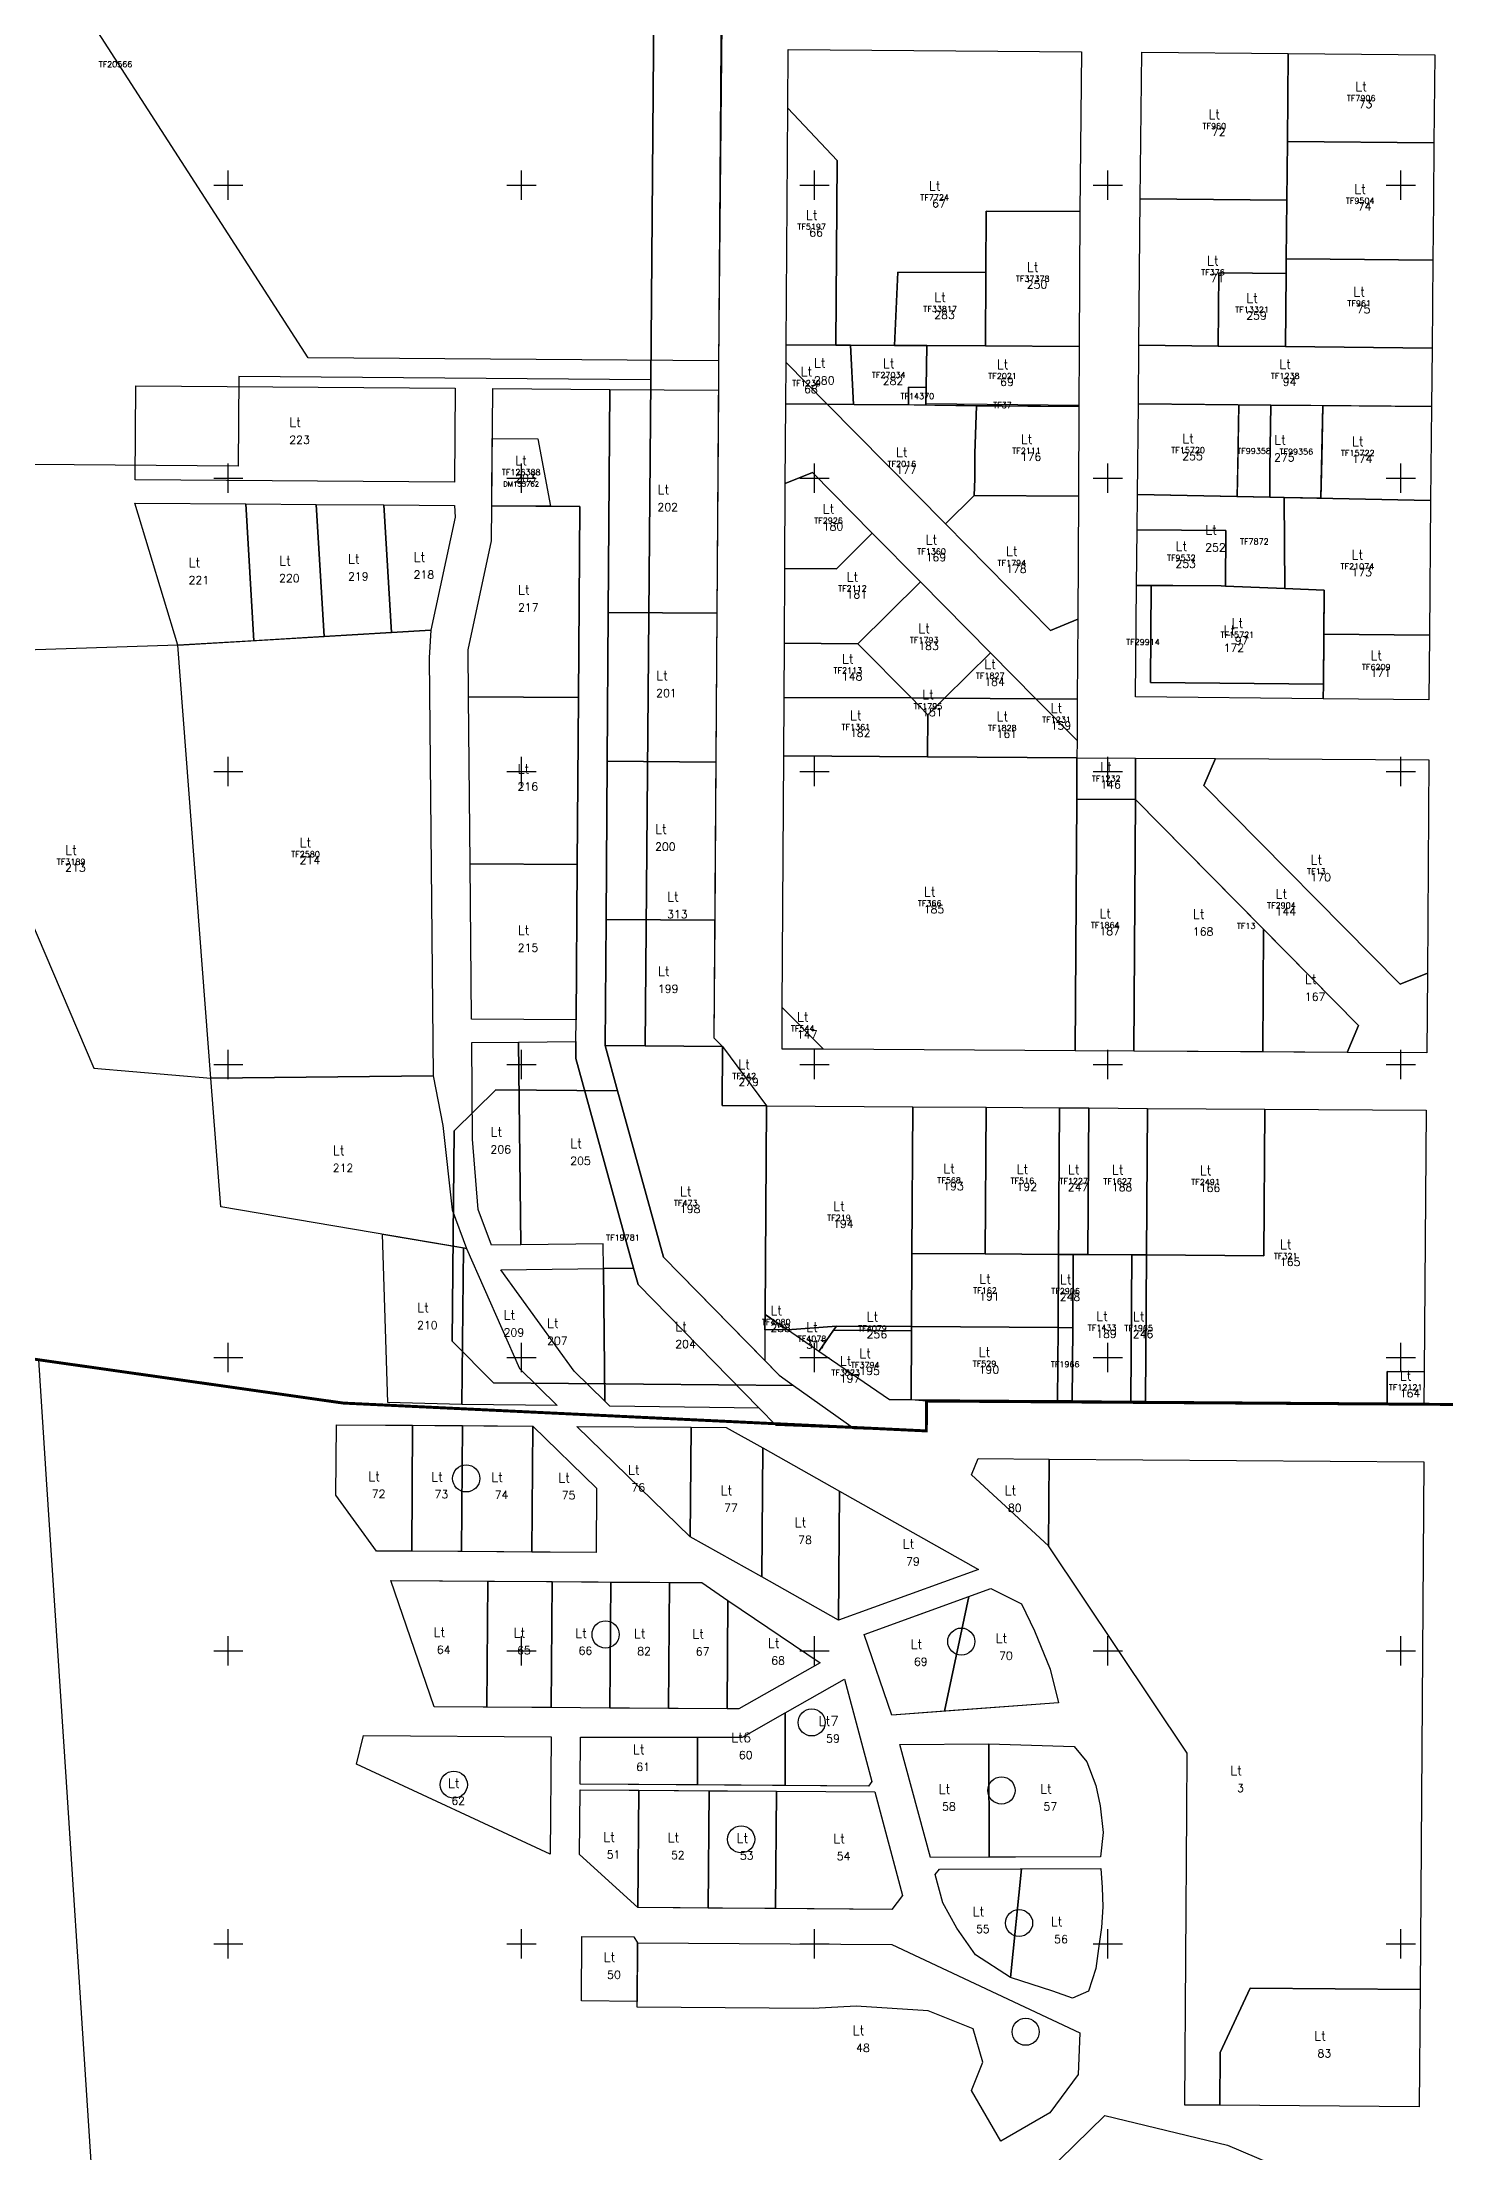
# Model space of a CAD drawing. Extents: x 385562 to 387872, y 587050 to 590157.
# Drawn here: x 386137 to 386615, y 587829 to 588549 of the extents above; entities that cross this region are included whole.
import ezdxf
from ezdxf.enums import TextEntityAlignment as Align

# ---------------------------------------------------------------- set-up
doc = ezdxf.new("R2010")
doc.units = 0
doc.header["$MEASUREMENT"] = 0
for name, color, linetype in [('croisillon', 7, 'CONTINUOUS'), ('IL', 70, 'CONTINUOUS'), ('ILOT', 70, 'CONTINUOUS'), ('L', 10, 'CONTINUOUS'), ('LOT', 10, 'CONTINUOUS'), ('LS', 7, 'CONTINUOUS'), ('PARCELLE', 160, 'CONTINUOUS'), ('TF', 160, 'CONTINUOUS'), ('tfdm', 7, 'CONTINUOUS'), ('TFNO', 160, 'CONTINUOUS')]:
    doc.layers.add(name, color=color, linetype=linetype)
doc.styles.add('ROMANC', font='romanc.shx', dxfattribs={"height": 10})

msp = doc.modelspace()

# ---------------------------------------------------------------- linework, layer by layer
at = {"layer": 'croisillon'}
for p, q in [((386200, 588495), (386200, 588505)), ((386300, 588495), (386300, 588505)), ((386400, 588495), (386400, 588505)), ((386500, 588495), (386500, 588505)), ((386600, 588495), (386600, 588505)), ((386195, 588500), (386205, 588500)), ((386295, 588500), (386305, 588500)), ((386395, 588500), (386405, 588500)), ((386495, 588500), (386505, 588500)), ((386595, 588500), (386605, 588500)), ((386200, 588395), (386200, 588405)), ((386300, 588395), (386300, 588405)), ((386400, 588395), (386400, 588405)), ((386500, 588395), (386500, 588405)), ((386600, 588395), (386600, 588405)), ((386195, 588400), (386205, 588400)), ((386295, 588400), (386305, 588400)), ((386395, 588400), (386405, 588400)), ((386495, 588400), (386505, 588400)), ((386595, 588400), (386605, 588400)), ((386200, 588295), (386200, 588305)), ((386300, 588295), (386300, 588305)), ((386400, 588295), (386400, 588305)), ((386500, 588295), (386500, 588305)), ((386600, 588295), (386600, 588305)), ((386195, 588300), (386205, 588300)), ((386295, 588300), (386305, 588300)), ((386395, 588300), (386405, 588300)), ((386495, 588300), (386505, 588300)), ((386595, 588300), (386605, 588300)), ((386200, 588195), (386200, 588205)), ((386300, 588195), (386300, 588205)), ((386400, 588195), (386400, 588205)), ((386500, 588195), (386500, 588205)), ((386600, 588195), (386600, 588205)), ((386195, 588200), (386205, 588200)), ((386295, 588200), (386305, 588200)), ((386395, 588200), (386405, 588200)), ((386495, 588200), (386505, 588200)), ((386595, 588200), (386605, 588200)), ((386200, 588095), (386200, 588105)), ((386300, 588095), (386300, 588105)), ((386400, 588095), (386400, 588105)), ((386500, 588095), (386500, 588105)), ((386600, 588095), (386600, 588105)), ((386195, 588100), (386205, 588100)), ((386295, 588100), (386305, 588100)), ((386395, 588100), (386405, 588100)), ((386495, 588100), (386505, 588100)), ((386595, 588100), (386605, 588100)), ((386195, 588000), (386205, 588000)), ((386200, 587995), (386200, 588005)), ((386295, 588000), (386305, 588000)), ((386300, 587995), (386300, 588005)), ((386395, 588000), (386405, 588000)), ((386400, 587995), (386400, 588005)), ((386495, 588000), (386505, 588000)), ((386500, 587995), (386500, 588005)), ((386595, 588000), (386605, 588000)), ((386600, 587995), (386600, 588005)), ((386195, 587900), (386205, 587900)), ((386200, 587895), (386200, 587905)), ((386295, 587900), (386305, 587900)), ((386300, 587895), (386300, 587905)), ((386395, 587900), (386405, 587900)), ((386400, 587895), (386400, 587905)), ((386495, 587900), (386505, 587900)), ((386500, 587895), (386500, 587905)), ((386595, 587900), (386605, 587900)), ((386600, 587895), (386600, 587905))]:
    msp.add_line(p, q, dxfattribs=at)
at = {"layer": 'IL'}
msp.add_lwpolyline([(386084.43, 589027.92), (386299.06, 589026.78), (386325.35, 589026.63), (386348.95, 589026.51), (386344.2, 588446.94), (386342.23, 588206.36), (386328.55, 588206.46), (386332.8, 588191.02), (386291.24, 588191.36), (386276.99, 588177.34), (386276.4, 588105.62), (386290.43, 588091.36), (386392.79, 588090.53), (386413.45, 588075.87), (386239.2, 588084.5), (386135.22, 588099.28)], dxfattribs=at)
for points in [[(386236.843, 588077.107), (386303.842, 588076.642), (386325.616, 588055.491), (386325.463, 588033.491), (386262.544, 588033.928), (386250.545, 588034.011), (386236.677, 588053.108)], [(386255.475, 588023.977), (386361.473, 588023.241), (386370.431, 588017.179), (386401.902, 587995.882), (386374.174, 587980.152), (386370.174, 587980.18), (386270.176, 587980.874)], [(386460.112, 588021.205), (386470.589, 588016.039), (386474.963, 588006.805), (386480.309, 587993.683), (386483.205, 587982.185), (386426.326, 587978.052), (386416.85, 588005.572)], [(386410.183, 587990.277), (386419.563, 587955.428), (386418.341, 587953.845), (386319.995, 587954.527), (386320.106, 587970.527), (386375.392, 587970.54), (386389.987, 587978.82)], [(386246.108, 587971.04), (386310.106, 587970.596), (386309.829, 587930.597), (386243.706, 587961.333)], [(386459.405, 587968.197), (386488.545, 587967.351), (386492.856, 587962.163), (386495.875, 587954.011), (386497.385, 587947.067), (386498.41, 587937.987), (386497.574, 587929.728), (386439.574, 587929.474), (386429.05, 587968.064)], [(386319.981, 587952.527), (386420.532, 587951.83), (386430.031, 587916.538), (386426.365, 587911.789), (386339.703, 587912.39), (386319.828, 587930.528)], [(386497.591, 587925.728), (386498.039, 587919.288), (386498.302, 587912.647), (386497.819, 587905.646), (386496.854, 587898.404), (386495.888, 587891.644), (386493.474, 587883.919), (386487.921, 587881.505), (386481.211, 587883.833), (386466.794, 587888.54), (386454.828, 587896.31), (386448.546, 587905.381), (386443.77, 587913.962), (386441.171, 587923.618), (386442.592, 587925.487)], [(386339.62, 587900.39), (386426.282, 587899.789), (386490.519, 587869.619), (386489.924, 587855.497), (386480.262, 587842.322), (386463.573, 587832.66), (386453.553, 587849.969), (386457.349, 587859.647), (386454.092, 587871.046), (386438.747, 587877.169), (386414.138, 587878.774), (386399.466, 587877.975), (386339.467, 587878.391)]]:
    msp.add_lwpolyline(points, close=True, dxfattribs=at)
at = {"layer": 'ILOT'}
for centre in [(386281.1465, 588058.799), (386328.6885, 588005.5645), (386450.0275, 588003.1285), (386399, 587975.561), (386276.906, 587954.3185), (386463.73, 587952.3355), (386374.9295, 587935.658), (386469.7365, 587907.1165), (386472, 587870.025)]:
    msp.add_circle(centre, 4.63, dxfattribs=at)
at = {"layer": 'L'}
for points in [[(386371.904, 588913.391), (386367.241, 588440.071), (386227.244, 588441.048), (386145.419, 588568.093), (386147.214, 588907.089), (386225.213, 588906.676), (386294.524, 588965.31), (386300.505, 588977.282), (386301.995, 588983.763), (386302.06, 589026.763), (386325.35, 589026.63), (386325.084, 588975.631), (386324.76, 588913.632)], [(386491.01, 588545.522), (386490.501, 588490.994), (386458.502, 588491.166), (386458.388, 588470.167), (386428.389, 588470.329), (386427.254, 588445.334), (386412.254, 588445.415), (386407.254, 588445.442), (386407.71, 588508.441), (386390.872, 588526.223), (386391.012, 588546.222)], [(386511.568, 588545.373), (386561.566, 588544.902), (386561.283, 588514.903), (386561.095, 588494.904), (386511.098, 588495.375)], [(386561.566, 588544.902), (386611.563, 588544.431), (386611.281, 588514.432), (386561.283, 588514.903)], [(386390.872, 588526.223), (386407.71, 588508.441), (386407.254, 588445.442), (386390.288, 588445.534)], [(386561.283, 588514.903), (386611.281, 588514.432), (386611.093, 588494.433), (386610.904, 588474.433), (386575.906, 588474.763), (386560.907, 588474.904), (386561.095, 588494.904)], [(386490.501, 588490.994), (386490.253, 588444.994), (386458.253, 588445.167), (386458.388, 588470.167), (386458.502, 588491.166)], [(386511.098, 588495.375), (386561.095, 588494.904), (386560.907, 588474.904), (386560.86, 588469.904), (386537.861, 588470.121), (386537.625, 588445.121), (386510.627, 588445.378)], [(386560.907, 588474.904), (386575.906, 588474.763), (386610.904, 588474.433), (386610.622, 588444.434), (386560.624, 588444.905), (386560.86, 588469.904)], [(386428.389, 588470.329), (386458.388, 588470.167), (386458.253, 588445.167), (386438.254, 588445.275), (386427.254, 588445.334)], [(386537.861, 588470.121), (386560.86, 588469.904), (386560.624, 588444.905), (386537.625, 588445.121)], [(386390.244, 588439.534), (386404.302, 588425.288), (386390.142, 588425.413)], [(386390.288, 588445.534), (386407.254, 588445.442), (386412.254, 588445.415), (386413.302, 588425.209), (386404.302, 588425.288), (386390.244, 588439.534)], [(386438.254, 588445.275), (386438.07, 588430.973), (386432.05, 588431.03), (386431.993, 588425.031), (386413.302, 588425.209), (386412.254, 588445.415), (386427.254, 588445.334)], [(386490.253, 588444.994), (386490.142, 588424.456), (386455.2, 588424.752), (386437.992, 588424.973), (386438.07, 588430.973), (386438.254, 588445.275), (386458.253, 588445.167)], [(386510.627, 588445.378), (386537.625, 588445.121), (386560.624, 588444.905), (386610.622, 588444.434), (386610.434, 588424.435), (386555.616, 588424.952), (386510.439, 588425.379)], [(386277.402, 588430.711), (386277.17, 588398.712), (386168.203, 588399.503), (386168.435, 588431.502)], [(386330.173, 588430.329), (386329.621, 588354.238), (386329.253, 588303.457), (386328.862, 588249.459), (386328.55, 588206.46), (386332.8, 588191.02), (386348.42, 588134.32), (386382.975, 588099.021), (386387.87, 588094.02), (386392.79, 588090.53), (386413.45, 588075.87), (386386.9, 588076.807), (386381.034, 588082.799), (386339.762, 588124.961), (386338.239, 588130.491), (386318.518, 588202.089), (386318.56, 588207.896), (386318.613, 588215.222), (386318.997, 588268.214), (386319.411, 588325.204), (386319.883, 588390.402), (386289.884, 588390.62), (386290.174, 588430.619)], [(386367.171, 588430.071), (386366.64, 588353.97), (386329.621, 588354.238), (386330.173, 588430.329)], [(386390.142, 588425.413), (386404.302, 588425.288), (386444.596, 588384.454), (386480.484, 588348.114), (386489.748, 588351.883), (386489.6, 588324.665), (386475.452, 588324.753), (386459.983, 588340.418), (386436.078, 588364.631), (386419.678, 588381.247), (386399.23, 588401.967), (386389.996, 588398.212)], [(386404.302, 588425.288), (386413.482, 588425.207), (386433.982, 588425.025), (386455.2, 588424.752), (386454.668, 588408.399), (386454.634, 588399.839), (386454.481, 588394.09), (386444.596, 588384.454)], [(386455.2, 588424.752), (386490.142, 588424.456), (386489.977, 588393.896), (386454.481, 588394.09), (386454.634, 588399.839), (386454.668, 588408.399)], [(386510.439, 588425.379), (386544.668, 588425.055), (386544.171, 588393.77), (386510.148, 588394.458)], [(386544.668, 588425.055), (386555.616, 588424.952), (386573.334, 588424.785), (386572.969, 588406.716), (386572.696, 588393.193), (386560.143, 588393.447), (386555.318, 588393.545), (386544.171, 588393.77), (386544.37, 588403.603)], [(386573.334, 588424.785), (386610.434, 588424.435), (386610.133, 588392.437), (386560.143, 588393.447), (386572.696, 588393.193)], [(386290.051, 588413.619), (386305.55, 588413.507), (386309.883, 588390.475), (386289.884, 588390.62)], [(386389.996, 588398.212), (386399.23, 588401.967), (386419.678, 588381.247), (386407.421, 588369.136), (386389.842, 588369.238)], [(386168.145, 588391.503), (386205.956, 588391.229), (386208.732, 588344.57), (386182.778, 588343.026)], [(386205.956, 588391.229), (386230.009, 588391.054), (386232.69, 588345.995), (386208.732, 588344.57)], [(386253.06, 588390.887), (386255.649, 588347.361), (386232.69, 588345.995), (386230.009, 588391.054)], [(386277.113, 588390.712), (386277.35, 588386.719), (386269.028, 588348.157), (386255.649, 588347.361), (386253.06, 588390.887)], [(386319.883, 588390.402), (386319.411, 588325.204), (386281.931, 588325.476), (386281.781, 588341.475), (386289.797, 588378.62), (386289.884, 588390.62)], [(386444.596, 588384.454), (386454.481, 588394.09), (386489.977, 588393.896), (386489.748, 588351.883), (386480.484, 588348.114)], [(386510.148, 588394.458), (386555.318, 588393.545), (386560.143, 588393.447), (386560.445, 588362.34), (386540.154, 588363.189), (386540.332, 588382.177), (386510.034, 588382.46)], [(386610.133, 588392.437), (386609.7, 588346.439), (386573.698, 588346.779), (386573.84, 588361.78), (386560.445, 588362.34), (386560.143, 588393.447)], [(386389.842, 588369.238), (386407.421, 588369.136), (386419.678, 588381.247), (386436.078, 588364.631), (386414.776, 588343.554), (386389.704, 588343.751)], [(386510.034, 588382.46), (386540.332, 588382.177), (386540.154, 588363.189), (386538.645, 588363.252), (386522.157, 588363.371), (386514.855, 588363.423), (386509.855, 588363.459)], [(386414.776, 588343.554), (386436.078, 588364.631), (386459.983, 588340.418), (386444.326, 588324.946), (386433.019, 588325.088)], [(386509.855, 588363.459), (386514.855, 588363.423), (386514.543, 588330.337), (386573.537, 588329.78), (386573.49, 588324.78), (386509.496, 588325.384)], [(386514.855, 588363.423), (386522.157, 588363.371), (386538.645, 588363.252), (386540.154, 588363.189), (386560.445, 588362.34), (386573.84, 588361.78), (386573.537, 588329.78), (386514.543, 588330.337)], [(386366.64, 588353.97), (386366.286, 588303.199), (386329.253, 588303.457), (386329.621, 588354.238)], [(386269.028, 588348.157), (386268.544, 588338.69), (386269.875, 588196.168), (386194.041, 588195.305), (386182.778, 588343.026)], [(386573.698, 588346.779), (386609.7, 588346.439), (386609.493, 588324.44), (386573.49, 588324.78), (386573.537, 588329.78)], [(386182.778, 588343.026), (386130.843, 588341.406), (386098.648, 588328.733), (386154.085, 588198.751), (386194.041, 588195.305)], [(386389.704, 588343.751), (386414.776, 588343.554), (386433.019, 588325.088), (386389.602, 588325.258)], [(386444.326, 588324.946), (386459.983, 588340.418), (386475.452, 588324.753)], [(386319.411, 588325.204), (386318.997, 588268.214), (386282.463, 588268.478), (386281.931, 588325.476)], [(386389.602, 588325.258), (386433.019, 588325.088), (386438.64, 588319.316), (386438.541, 588304.969), (386389.492, 588305.264)], [(386433.019, 588325.088), (386444.326, 588324.946), (386438.64, 588319.316)], [(386444.326, 588324.946), (386475.452, 588324.753), (386489.522, 588310.523), (386489.49, 588304.662), (386438.541, 588304.969), (386438.64, 588319.316)], [(386475.452, 588324.753), (386489.6, 588324.665), (386489.522, 588310.523)], [(386366.286, 588303.199), (386365.909, 588249.201), (386328.862, 588249.459), (386329.253, 588303.457)], [(386389.492, 588305.264), (386438.541, 588304.969), (386489.49, 588304.662), (386489.405, 588290.523), (386488.889, 588204.666), (386403.031, 588205.181), (386388.976, 588219.406)], [(386489.49, 588304.662), (386509.49, 588304.542), (386509.405, 588290.405), (386489.405, 588290.523)], [(386509.49, 588304.542), (386536.699, 588304.378), (386532.817, 588295.162), (386599.784, 588227.385), (386609.045, 588231.156), (386608.882, 588203.947), (386581.674, 588204.111), (386585.555, 588213.326), (386509.405, 588290.405)], [(386536.699, 588304.378), (386609.485, 588303.942), (386609.045, 588231.156), (386599.784, 588227.385), (386532.817, 588295.162)], [(386489.405, 588290.523), (386509.405, 588290.405), (386508.889, 588204.546), (386488.889, 588204.666)], [(386509.405, 588290.405), (386553.14, 588246.136), (386552.888, 588204.283), (386508.889, 588204.546)], [(386318.997, 588268.214), (386318.613, 588215.222), (386282.959, 588215.481), (386282.463, 588268.478)], [(386365.909, 588249.201), (386365.63, 588209.14), (386368.55, 588206.17), (386328.55, 588206.46), (386328.862, 588249.459)], [(386553.14, 588246.136), (386585.555, 588213.326), (386581.674, 588204.111), (386552.888, 588204.283)], [(386388.976, 588219.406), (386403.031, 588205.181), (386388.891, 588205.266)], [(386299.032, 588207.668), (386299.827, 588138.505), (386289.828, 588138.388), (386285.261, 588150.559), (386283.342, 588174.483), (386283.034, 588207.481)], [(386318.56, 588207.896), (386318.518, 588202.089), (386338.239, 588130.491), (386327.924, 588130.37), (386327.826, 588138.832), (386299.827, 588138.505), (386299.032, 588207.668)], [(386383.549, 588185.91), (386383.079, 588114.764), (386383.044, 588109.514), (386382.975, 588099.021), (386348.42, 588134.32), (386332.8, 588191.02), (386328.55, 588206.46), (386342.23, 588206.36), (386368.55, 588206.17), (386368.415, 588186.011)], [(386368.55, 588206.17), (386383.549, 588185.91), (386368.415, 588186.011)], [(386269.875, 588196.168), (386273.191, 588179.207), (386276.308, 588150.375), (386281.227, 588137.268), (386197.386, 588151.432), (386194.041, 588195.305)], [(386383.549, 588185.91), (386433.548, 588185.576), (386433.214, 588135.577), (386433.047, 588110.578), (386407.408, 588110.748), (386390.803, 588109.461), (386383.079, 588114.764)], [(386433.548, 588185.576), (386458.547, 588185.409), (386458.214, 588135.41), (386433.214, 588135.577)], [(386458.547, 588185.409), (386483.547, 588185.242), (386483.213, 588135.243), (386458.214, 588135.41)], [(386483.547, 588185.242), (386493.547, 588185.175), (386493.213, 588135.177), (386488.213, 588135.21), (386483.213, 588135.243)], [(386493.547, 588185.175), (386513.546, 588185.042), (386513.213, 588135.044), (386513.213, 588135.044), (386508.213, 588135.077), (386493.213, 588135.177)], [(386553.545, 588184.777), (386608.564, 588184.401), (386607.94, 588095.21), (386595.34, 588095.3), (386595.27, 588084.5), (386512.879, 588085.045), (386513.213, 588135.044), (386513.213, 588135.044), (386553.212, 588134.779)], [(386513.546, 588185.042), (386553.545, 588184.777), (386553.212, 588134.779), (386513.213, 588135.044)], [(386252.604, 588142.103), (386280.213, 588137.439), (386279.664, 588084.048), (386254.461, 588084.735)], [(386281.227, 588137.268), (386299.288, 588096.267), (386312.146, 588083.714), (386279.664, 588084.048), (386280.213, 588137.439)], [(386327.924, 588130.37), (386328.453, 588085.134), (386317.98, 588095.359), (386292.99, 588129.962)], [(386338.239, 588130.491), (386339.762, 588124.961), (386381.034, 588082.799), (386330.144, 588083.483), (386328.453, 588085.134), (386327.924, 588130.37)], [(386433.214, 588135.577), (386458.214, 588135.41), (386483.213, 588135.243), (386483.046, 588110.244), (386433.047, 588110.578)], [(386483.213, 588135.243), (386488.213, 588135.21), (386488.046, 588110.211), (386483.046, 588110.244)], [(386488.213, 588135.21), (386493.213, 588135.177), (386508.213, 588135.077), (386507.879, 588085.078), (386487.879, 588085.212), (386488.046, 588110.211)], [(386508.213, 588135.077), (386513.213, 588135.044), (386512.879, 588085.045), (386507.879, 588085.078)], [(386383.079, 588114.764), (386383.044, 588109.514), (386382.975, 588099.021), (386387.87, 588094.02), (386392.79, 588090.53), (386413.45, 588075.87), (386432.811, 588075.187), (386438.1, 588075), (386438.2, 588085.2), (386432.88, 588085.579), (386425.51, 588085.629), (386401.487, 588102.125), (386390.803, 588109.461)], [(386383.079, 588114.764), (386390.803, 588109.461), (386383.044, 588109.514)], [(386390.803, 588109.461), (386407.408, 588110.748), (386406.451, 588109.355), (386401.487, 588102.125)], [(386406.451, 588109.355), (386433.038, 588109.178), (386432.88, 588085.579), (386425.51, 588085.629), (386401.487, 588102.125)], [(386406.451, 588109.355), (386407.408, 588110.748), (386433.047, 588110.578), (386433.038, 588109.178)], [(386433.047, 588110.578), (386483.046, 588110.244), (386482.879, 588085.245), (386432.88, 588085.579), (386433.038, 588109.178)], [(386595.34, 588095.3), (386607.94, 588095.21), (386607.87, 588084.41), (386595.27, 588084.5)], [(386236.843, 588077.107), (386262.843, 588076.927), (386262.544, 588033.928), (386250.545, 588034.011), (386236.677, 588053.108)], [(386262.843, 588076.927), (386279.842, 588076.809), (386279.544, 588033.81), (386262.544, 588033.928)], [(386279.842, 588076.809), (386303.842, 588076.642), (386303.543, 588033.643), (386279.544, 588033.81)], [(386303.842, 588076.642), (386325.616, 588055.491), (386325.463, 588033.491), (386303.543, 588033.643)], [(386318.841, 588076.538), (386357.84, 588076.268), (386357.581, 588038.906)], [(386357.84, 588076.268), (386369.84, 588076.185), (386382.291, 588069.182), (386381.986, 588025.18), (386357.581, 588038.906)], [(386382.291, 588069.182), (386408.44, 588054.476), (386408.134, 588010.474), (386381.986, 588025.18)], [(386455.767, 588065.59), (386480.003, 588065.414), (386479.78, 588035.83), (386453.563, 588060.011)], [(386480.003, 588065.414), (386607.789, 588064.457), (386606.528, 587884.459), (386548.529, 587884.865), (386538.376, 587862.936), (386538.25, 587844.936), (386526.25, 587845.02), (386526.95, 587945.02), (386527.09, 587965.02), (386479.78, 588035.83)], [(386408.44, 588054.476), (386455.953, 588027.754), (386408.134, 588010.474)], [(386255.475, 588023.977), (386288.474, 588023.748), (386288.176, 587980.749), (386270.176, 587980.874)], [(386288.474, 588023.748), (386310.474, 588023.595), (386310.175, 587980.596), (386288.176, 587980.749)], [(386310.474, 588023.595), (386330.473, 588023.456), (386330.175, 587980.457), (386310.175, 587980.596)], [(386330.473, 588023.456), (386350.473, 588023.318), (386350.175, 587980.319), (386330.175, 587980.457)], [(386350.473, 588023.318), (386361.473, 588023.241), (386370.431, 588017.179), (386370.174, 587980.18), (386350.175, 587980.319)], [(386452.588, 588018.486), (386460.112, 588021.205), (386470.589, 588016.039), (386474.963, 588006.805), (386480.309, 587993.683), (386483.205, 587982.185), (386444.279, 587979.356)], [(386370.431, 588017.179), (386401.902, 587995.882), (386374.174, 587980.152), (386370.174, 587980.18)], [(386416.85, 588005.572), (386452.588, 588018.486), (386444.279, 587979.356), (386426.326, 587978.052)], [(386410.183, 587990.277), (386419.563, 587955.428), (386418.341, 587953.845), (386389.993, 587954.042), (386389.987, 587978.82)], [(386389.987, 587978.82), (386389.993, 587954.042), (386359.994, 587954.25), (386359.99, 587970.537), (386375.392, 587970.54)], [(386310.106, 587970.596), (386309.829, 587930.597), (386243.706, 587961.333), (386246.108, 587971.04)], [(386359.99, 587970.537), (386359.994, 587954.25), (386319.995, 587954.527), (386320.106, 587970.527)], [(386459.405, 587968.197), (386459.574, 587929.561), (386439.574, 587929.474), (386429.05, 587968.064)], [(386459.405, 587968.197), (386488.545, 587967.351), (386492.856, 587962.163), (386495.875, 587954.011), (386497.385, 587947.067), (386498.41, 587937.987), (386497.574, 587929.728), (386459.574, 587929.561)], [(386319.981, 587952.527), (386339.981, 587952.389), (386339.703, 587912.39), (386319.828, 587930.528)], [(386339.981, 587952.389), (386363.98, 587952.222), (386363.702, 587912.223), (386339.703, 587912.39)], [(386363.98, 587952.222), (386386.979, 587952.063), (386386.702, 587912.064), (386363.702, 587912.223)], [(386386.979, 587952.063), (386420.532, 587951.83), (386430.031, 587916.538), (386426.365, 587911.789), (386386.702, 587912.064)], [(386442.592, 587925.487), (386470.591, 587925.61), (386466.794, 587888.54), (386454.828, 587896.31), (386448.546, 587905.381), (386443.77, 587913.962), (386441.171, 587923.618)], [(386470.591, 587925.61), (386497.591, 587925.728), (386498.039, 587919.288), (386498.302, 587912.647), (386497.819, 587905.646), (386496.854, 587898.404), (386495.888, 587891.644), (386493.474, 587883.919), (386487.921, 587881.505), (386481.211, 587883.833), (386466.794, 587888.54)], [(386338.301, 587902.399), (386339.62, 587900.39), (386339.481, 587880.39), (386320.481, 587880.523), (386320.634, 587902.522)], [(386339.62, 587900.39), (386426.282, 587899.789), (386490.519, 587869.619), (386489.924, 587855.497), (386480.262, 587842.322), (386463.573, 587832.66), (386453.553, 587849.969), (386457.349, 587859.647), (386454.092, 587871.046), (386438.747, 587877.169), (386414.138, 587878.774), (386399.466, 587877.975), (386339.467, 587878.391)], [(386548.529, 587884.865), (386606.528, 587884.459), (386606.248, 587844.46), (386538.25, 587844.936), (386538.376, 587862.936)]]:
    msp.add_lwpolyline(points, close=True, dxfattribs=at)
for points in [[(386128.49, 587718.2), (386120.41, 587842.85), (386106.6, 588054.59), (386103.39, 588103.8), (386135.22, 588099.28), (386138.01, 588056.73), (386144.53, 587956.94), (386151.05, 587857.15), (386157.57, 587757.37)], [(386463.08, 587806.37), (386499.05, 587841.43), (386540.853, 587831.354), (386556.109, 587824.811)]]:
    msp.add_lwpolyline(points, dxfattribs=at)
at = {"layer": 'LS', "const_width": 1}
msp.add_lwpolyline([(386867.9, 588082.4), (386438.2, 588085.2), (386438.1, 588075), (386239.2, 588084.5), (386085.1, 588106.4), (386015.8, 588386.5), (385840.19, 588612.01), (385823.461, 588651.513), (385830.504, 588669.644), (385802.823, 588726.806), (385820.118, 588762.929), (385808.516, 588811.053), (385758.2, 588902), (385790.8, 588925), (385820.5, 588987), (385836, 589049.1), (385883.9, 589047), (385883.9, 589029), (386393.8, 589026.5), (386873.8, 589023)], dxfattribs=at)
msp.add_lwpolyline([(386085.1, 588106.4), (386239.2, 588084.5), (386438.1, 588075), (386438.2, 588085.2), (386867.9, 588082.4), (386864.3, 587443.5), (387043.6, 587213), (387053.2, 587183.1), (387070.2, 587110.5), (386987.2, 587074.3), (386616.3, 587054.5), (386458, 587175), (386443.9, 587174), (386227.2, 587336.5), (386225, 587349), (386075.2, 587645), (385917, 587840), (385937.3, 587863.5), (385922.5, 587891.5), (385930.4, 587899), (385938.9, 587892.3), (386092.1, 588006)], close=True, dxfattribs=at)
at = {"layer": 'TF'}
for points in [[(386348.95, 589026.51), (386371.35, 589026.39), (386369.95, 588826.39), (386368.55, 588626.4), (386367.57, 588486.4), (386366.64, 588353.97), (386365.63, 588209.14), (386368.55, 588206.17), (386342.23, 588206.36), (386344.2, 588446.94), (386348.95, 589026.51)], [(386134.45, 588678.31), (386346.08, 588676.58), (386344.1, 588433.59), (386203.6, 588434.74), (386203.35, 588404.14), (386063.24, 588405.28), (386059.19, 588415.84), (386032.3, 588485.85), (385996.46, 588579.21), (385988, 588601.68), (385979.8, 588624.24), (385976.94, 588632.31), (386000.75, 588634.09), (386075.91, 588639.72), (386098.91, 588641.44), (386124.35, 588603.56), (386133.92, 588606.44)], [(386491.01, 588545.522), (386490.501, 588490.994), (386458.502, 588491.166), (386458.388, 588470.167), (386428.389, 588470.329), (386427.254, 588445.334), (386412.254, 588445.415), (386407.254, 588445.442), (386407.71, 588508.441), (386390.872, 588526.223), (386391.012, 588546.222)], [(386511.568, 588545.373), (386561.566, 588544.902), (386561.283, 588514.903), (386561.095, 588494.904), (386511.098, 588495.375)], [(386561.566, 588544.902), (386611.563, 588544.431), (386611.281, 588514.432), (386561.283, 588514.903)], [(386390.872, 588526.223), (386407.71, 588508.441), (386407.254, 588445.442), (386390.288, 588445.534)], [(386561.283, 588514.903), (386611.281, 588514.432), (386611.093, 588494.433), (386610.904, 588474.433), (386575.906, 588474.763), (386560.907, 588474.904), (386561.095, 588494.904)], [(386490.501, 588490.994), (386490.253, 588444.994), (386458.253, 588445.167), (386458.388, 588470.167), (386458.502, 588491.166)], [(386511.098, 588495.375), (386561.095, 588494.904), (386560.907, 588474.904), (386560.86, 588469.904), (386537.861, 588470.121), (386537.625, 588445.121), (386510.627, 588445.378)], [(386560.907, 588474.904), (386575.906, 588474.763), (386610.904, 588474.433), (386610.622, 588444.434), (386560.624, 588444.905), (386560.86, 588469.904)], [(386428.389, 588470.329), (386458.388, 588470.167), (386458.253, 588445.167), (386438.254, 588445.275), (386427.254, 588445.334)], [(386537.861, 588470.121), (386560.86, 588469.904), (386560.624, 588444.905), (386537.625, 588445.121)], [(386390.244, 588439.534), (386404.302, 588425.288), (386390.142, 588425.413)], [(386438.254, 588445.275), (386438.07, 588430.973), (386432.05, 588431.03), (386431.993, 588425.031), (386413.302, 588425.209), (386412.254, 588445.415), (386427.254, 588445.334)], [(386490.253, 588444.994), (386490.142, 588424.456), (386455.2, 588424.752), (386437.992, 588424.973), (386438.07, 588430.973), (386438.254, 588445.275), (386458.253, 588445.167)], [(386510.627, 588445.378), (386537.625, 588445.121), (386560.624, 588444.905), (386610.622, 588444.434), (386610.434, 588424.435), (386555.616, 588424.952), (386510.439, 588425.379)], [(386390.142, 588425.413), (386404.302, 588425.288), (386444.596, 588384.454), (386480.484, 588348.114), (386489.748, 588351.883), (386489.6, 588324.665), (386475.452, 588324.753), (386459.983, 588340.418), (386436.078, 588364.631), (386419.678, 588381.247), (386399.23, 588401.967), (386389.996, 588398.212)], [(386404.302, 588425.288), (386413.482, 588425.207), (386433.982, 588425.025), (386455.2, 588424.752), (386454.668, 588408.399), (386454.634, 588399.839), (386454.481, 588394.09), (386444.596, 588384.454)], [(386432.05, 588431.03), (386438.07, 588430.973), (386437.992, 588424.973), (386431.993, 588425.031)], [(386437.992, 588424.973), (386437.998, 588425.473), (386490.145, 588424.956), (386490.142, 588424.456)], [(386455.2, 588424.752), (386490.142, 588424.456), (386489.977, 588393.896), (386454.481, 588394.09), (386454.634, 588399.839), (386454.668, 588408.399)], [(386510.439, 588425.379), (386544.668, 588425.055), (386544.171, 588393.77), (386510.148, 588394.458)], [(386555.616, 588424.952), (386555.284, 588403.434), (386555.318, 588393.545), (386544.171, 588393.77), (386544.37, 588403.603), (386544.668, 588425.055)], [(386573.334, 588424.785), (386572.696, 588393.193), (386560.143, 588393.447), (386555.318, 588393.545), (386555.284, 588403.434), (386555.616, 588424.952)], [(386573.334, 588424.785), (386610.434, 588424.435), (386610.133, 588392.437), (386560.143, 588393.447), (386572.696, 588393.193)], [(386290.051, 588413.619), (386305.55, 588413.507), (386309.883, 588390.475), (386289.884, 588390.62)], [(386389.996, 588398.212), (386399.23, 588401.967), (386419.678, 588381.247), (386407.421, 588369.136), (386389.842, 588369.238)], [(386444.596, 588384.454), (386454.481, 588394.09), (386489.977, 588393.896), (386489.748, 588351.883), (386480.484, 588348.114)], [(386510.148, 588394.458), (386555.318, 588393.545), (386560.143, 588393.447), (386560.445, 588362.34), (386540.154, 588363.189), (386540.332, 588382.177), (386510.034, 588382.46)], [(386610.133, 588392.437), (386609.7, 588346.439), (386573.698, 588346.779), (386573.84, 588361.78), (386560.445, 588362.34), (386560.143, 588393.447)], [(386389.842, 588369.238), (386407.421, 588369.136), (386419.678, 588381.247), (386436.078, 588364.631), (386414.776, 588343.554), (386389.704, 588343.751)], [(386510.034, 588382.46), (386540.332, 588382.177), (386540.154, 588363.189), (386538.645, 588363.252), (386522.157, 588363.371), (386514.855, 588363.423), (386509.855, 588363.459)], [(386414.776, 588343.554), (386436.078, 588364.631), (386459.983, 588340.418), (386444.326, 588324.946), (386433.019, 588325.088)], [(386509.855, 588363.459), (386514.855, 588363.423), (386514.543, 588330.337), (386573.537, 588329.78), (386573.49, 588324.78), (386509.496, 588325.384)], [(386514.855, 588363.423), (386522.157, 588363.371), (386538.645, 588363.252), (386540.154, 588363.189), (386560.445, 588362.34), (386573.84, 588361.78), (386573.537, 588329.78), (386514.543, 588330.337)], [(386269.028, 588348.157), (386268.544, 588338.69), (386269.875, 588196.168), (386194.041, 588195.305), (386182.778, 588343.026)], [(386573.698, 588346.779), (386609.7, 588346.439), (386609.493, 588324.44), (386573.49, 588324.78), (386573.537, 588329.78)], [(386182.778, 588343.026), (386130.843, 588341.406), (386098.648, 588328.733), (386154.085, 588198.751), (386194.041, 588195.305)], [(386389.704, 588343.751), (386414.776, 588343.554), (386433.019, 588325.088), (386389.602, 588325.258)], [(386444.326, 588324.946), (386459.983, 588340.418), (386475.452, 588324.753)], [(386389.602, 588325.258), (386433.019, 588325.088), (386438.64, 588319.316), (386438.541, 588304.969), (386389.492, 588305.264)], [(386433.019, 588325.088), (386444.326, 588324.946), (386438.64, 588319.316)], [(386444.326, 588324.946), (386475.452, 588324.753), (386489.522, 588310.523), (386489.49, 588304.662), (386438.541, 588304.969), (386438.64, 588319.316)], [(386475.452, 588324.753), (386489.6, 588324.665), (386489.522, 588310.523)], [(386389.492, 588305.264), (386438.541, 588304.969), (386489.49, 588304.662), (386489.405, 588290.523), (386488.889, 588204.666), (386403.031, 588205.181), (386388.976, 588219.406)], [(386489.49, 588304.662), (386509.49, 588304.542), (386509.405, 588290.405), (386489.405, 588290.523)], [(386509.49, 588304.542), (386536.699, 588304.378), (386532.817, 588295.162), (386599.784, 588227.385), (386609.045, 588231.156), (386608.882, 588203.947), (386581.674, 588204.111), (386585.555, 588213.326), (386509.405, 588290.405)], [(386536.699, 588304.378), (386609.485, 588303.942), (386609.045, 588231.156), (386599.784, 588227.385), (386532.817, 588295.162)], [(386489.405, 588290.523), (386509.405, 588290.405), (386508.889, 588204.546), (386488.889, 588204.666)], [(386509.405, 588290.405), (386585.555, 588213.326), (386581.674, 588204.111), (386508.889, 588204.546)], [(386388.976, 588219.406), (386403.031, 588205.181), (386388.891, 588205.266)], [(386383.549, 588185.91), (386383.079, 588114.764), (386383.044, 588109.514), (386382.975, 588099.021), (386348.42, 588134.32), (386332.8, 588191.02), (386328.55, 588206.46), (386342.23, 588206.36), (386368.55, 588206.17), (386368.415, 588186.011)], [(386368.55, 588206.17), (386383.549, 588185.91), (386368.415, 588186.011)], [(386332.8, 588191.02), (386348.42, 588134.32), (386387.87, 588094.02), (386392.79, 588090.53), (386290.43, 588091.36), (386276.4, 588105.62), (386276.99, 588177.34), (386291.24, 588191.36)], [(386383.549, 588185.91), (386433.548, 588185.576), (386433.214, 588135.577), (386433.047, 588110.578), (386407.408, 588110.748), (386390.803, 588109.461), (386383.079, 588114.764)], [(386433.548, 588185.576), (386458.547, 588185.409), (386458.214, 588135.41), (386433.214, 588135.577)], [(386458.547, 588185.409), (386483.547, 588185.242), (386483.213, 588135.243), (386458.214, 588135.41)], [(386483.547, 588185.242), (386493.547, 588185.175), (386493.213, 588135.177), (386488.213, 588135.21), (386483.213, 588135.243)], [(386493.547, 588185.175), (386513.546, 588185.042), (386513.213, 588135.044), (386513.213, 588135.044), (386508.213, 588135.077), (386493.213, 588135.177)], [(386553.545, 588184.777), (386608.564, 588184.401), (386607.94, 588095.21), (386595.34, 588095.3), (386595.27, 588084.5), (386512.879, 588085.045), (386513.213, 588135.044), (386513.213, 588135.044), (386553.212, 588134.779)], [(386513.546, 588185.042), (386553.545, 588184.777), (386553.212, 588134.779), (386513.213, 588135.044)], [(386433.214, 588135.577), (386458.214, 588135.41), (386483.213, 588135.243), (386483.046, 588110.244), (386433.047, 588110.578)], [(386483.213, 588135.243), (386488.213, 588135.21), (386488.046, 588110.211), (386483.046, 588110.244)], [(386488.213, 588135.21), (386493.213, 588135.177), (386508.213, 588135.077), (386507.879, 588085.078), (386487.879, 588085.212), (386488.046, 588110.211)], [(386508.213, 588135.077), (386513.213, 588135.044), (386512.879, 588085.045), (386507.879, 588085.078)], [(386383.079, 588114.764), (386383.044, 588109.514), (386382.975, 588099.021), (386387.87, 588094.02), (386392.79, 588090.53), (386413.45, 588075.87), (386432.811, 588075.187), (386438.1, 588075), (386438.2, 588085.2), (386432.88, 588085.579), (386425.51, 588085.629), (386401.487, 588102.125), (386390.803, 588109.461)], [(386383.079, 588114.764), (386390.803, 588109.461), (386383.044, 588109.514)], [(386390.803, 588109.461), (386407.408, 588110.748), (386406.451, 588109.355), (386401.487, 588102.125)], [(386406.451, 588109.355), (386433.038, 588109.178), (386432.88, 588085.579), (386425.51, 588085.629), (386401.487, 588102.125)], [(386406.451, 588109.355), (386407.408, 588110.748), (386433.047, 588110.578), (386433.038, 588109.178)], [(386433.047, 588110.578), (386483.046, 588110.244), (386482.879, 588085.245), (386432.88, 588085.579), (386433.038, 588109.178)], [(386483.046, 588110.244), (386488.046, 588110.211), (386487.879, 588085.212), (386482.879, 588085.245)], [(386595.34, 588095.3), (386607.94, 588095.21), (386607.87, 588084.41), (386595.27, 588084.5)]]:
    msp.add_lwpolyline(points, close=True, dxfattribs=at)

# ---------------------------------------------------------------- texts
at = {"layer": 'LOT', "style": 'ROMANC'}
for s, p in [('Lt', (386586.423, 588533.667)), ('Lt', (386536.332, 588524.1385)), ('Lt', (386440.941, 588499.778)), ('Lt', (386586.094, 588498.668)), ('Lt', (386398.999, 588489.8325)), ('Lt', (386535.861, 588474.248)), ('Lt', (386474.377, 588472.08)), ('Lt', (386442.821, 588461.748)), ('Lt', (386549.2425, 588461.513)), ('Lt', (386585.764, 588463.669)), ('Lt', (386401.773, 588439.3715)), ('Lt', (386425.254, 588439.223)), ('Lt', (386464.1225, 588438.8655)), ('Lt', (386560.5305, 588438.9065)), ('Lt', (386397.222, 588436.411)), ('Lt', (386222.8025, 588419.107)), ('Lt', (386429.751, 588408.871)), ('Lt', (386472.3115, 588413.324)), ('Lt', (386527.408, 588413.5745)), ('Lt', (386558.7525, 588413.124)), ('Lt', (386585.2885, 588412.611)), ('Lt', (386299.8835, 588406.047)), ('Lt', (386348.396, 588396.1495)), ('Lt', (386404.76, 588389.5515)), ('Lt', (386535.2395, 588382.399)), ('Lt', (386242.829, 588372.5245)), ('Lt', (386265.205, 588373.124)), ('Lt', (386439.872, 588379.039)), ('Lt', (386467.2865, 588375.102)), ('Lt', (386525.0935, 588376.8245)), ('Lt', (386585.138, 588373.943)), ('Lt', (386188.4385, 588371.2645)), ('Lt', (386219.323, 588371.8995)), ('Lt', (386412.891, 588366.4005)), ('Lt', (386300.832, 588361.912)), ('Lt', (386437.3795, 588348.7885)), ('Lt', (386541.5165, 588348.1195)), ('Lt', (386544.1915, 588350.6015)), ('Lt', (386411.3105, 588338.4195)), ('Lt', (386459.889, 588336.5855)), ('Lt', (386591.595, 588339.6095)), ('Lt', (386347.9465, 588332.7185)), ('Lt', (386438.6725, 588326.202)), ('Lt', (386414.066, 588319.1135)), ('Lt', (386464.0315, 588318.804)), ('Lt', (386482.526, 588321.638)), ('Lt', (386300.671, 588300.845)), ('Lt', (386499.4475, 588301.5335)), ('Lt', (386347.574, 588280.329)), ('Lt', (386146.3445, 588273.1655)), ('Lt', (386226.3265, 588275.731)), ('Lt', (386571.151, 588269.8815)), ('Lt', (386351.667, 588257.2445)), ('Lt', (386439.233, 588258.965)), ('Lt', (386559.225, 588258.2445)), ('Lt', (386499.147, 588251.5345)), ('Lt', (386531.0145, 588251.344)), ('Lt', (386300.73, 588245.85)), ('Lt', (386348.55, 588231.8145)), ('Lt', (386569.2215, 588229.1235)), ('Lt', (386395.961, 588216.2935)), ('Lt', (386375.982, 588200.04)), ('Lt', (386291.4305, 588177.028)), ('Lt', (386318.6355, 588173.133)), ('Lt', (386237.634, 588170.718)), ('Lt', (386445.8805, 588164.493)), ('Lt', (386470.8805, 588164.326)), ('Lt', (386488.38, 588164.2095)), ('Lt', (386503.3795, 588164.1095)), ('Lt', (386533.379, 588163.9105)), ('Lt', (386356.0495, 588156.7405)), ('Lt', (386408.3135, 588151.6855)), ('Lt', (386560.7215, 588138.6385)), ('Lt', (386458.13, 588126.9105)), ('Lt', (386485.6295, 588126.727)), ('Lt', (386266.4085, 588117.0755)), ('Lt', (386295.905, 588114.5765)), ('Lt', (386386.9235, 588116.1125)), ('Lt', (386419.749, 588113.963)), ('Lt', (386498.046, 588114.144)), ('Lt', (386510.546, 588114.061)), ('Lt', (386310.7215, 588111.752)), ('Lt', (386354.479, 588110.645)), ('Lt', (386399.1055, 588110.4365)), ('Lt', (386410.5875, 588098.882)), ('Lt', (386417.2625, 588101.467)), ('Lt', (386457.963, 588101.9115)), ('Lt', (386601.605, 588093.855)), ('Lt', (386249.76, 588059.5175)), ('Lt', (386271.193, 588059.3685)), ('Lt', (386291.693, 588059.226)), ('Lt', (386314.5795, 588059.0665)), ('Lt', (386338.3405, 588061.722)), ('Lt', (386369.936, 588054.724)), ('Lt', (386466.783, 588054.71)), ('Lt', (386395.213, 588043.828)), ('Lt', (386432.0435, 588036.475)), ('Lt', (386271.9745, 588006.363)), ('Lt', (386299.325, 588006.172)), ('Lt', (386320.324, 588006.026)), ('Lt', (386340.324, 588005.8875)), ('Lt', (386360.303, 588005.749)), ('Lt', (386386.038, 588002.6655)), ('Lt', (386434.719, 588002.269)), ('Lt', (386463.742, 588004.2805)), ('Lt6', (386374.9915, 587970.431)), ('Lt7', (386404.775, 587976.061)), ('Lt', (386339.9945, 587966.3935)), ('Lt', (386276.906, 587954.8185)), ('Lt', (386543.7845, 587959.175)), ('Lt', (386444.312, 587952.8355)), ('Lt', (386478.9075, 587952.879)), ('Lt', (386329.9045, 587936.4585)), ('Lt', (386351.8415, 587936.306)), ('Lt', (386375.3405, 587936.143)), ('Lt', (386408.3665, 587935.926)), ('Lt', (386455.881, 587911.075)), ('Lt', (386482.548, 587907.6165)), ('Lt', (386330.0505, 587895.456)), ('Lt', (386414.993, 587870.525)), ('Lt', (386572.389, 587868.6625))]:
    msp.add_text(s, height=3.23, dxfattribs=at).set_placement(p, align=Align.MIDDLE)
at = {"layer": 'PARCELLE', "style": 'ROMANC'}
for s, p in [('73', (386587.923, 588527.667)), ('72', (386537.832, 588518.1385)), ('67', (386442.441, 588493.778)), ('74', (386587.594, 588492.668)), ('66', (386400.499, 588483.8325)), ('71', (386537.361, 588468.248)), ('250', (386475.877, 588466.08)), ('283', (386444.321, 588455.748)), ('259', (386550.7425, 588455.513)), ('75', (386587.264, 588457.669)), ('68', (386398.722, 588430.411)), ('280', (386403.273, 588433.3715)), ('282', (386426.754, 588433.223)), ('69', (386465.6225, 588432.8655)), ('94', (386562.0305, 588432.9065)), ('223', (386224.3025, 588413.107)), ('177', (386431.251, 588402.871)), ('176', (386473.8115, 588407.324)), ('255', (386528.908, 588407.5745)), ('275', (386560.2525, 588407.124)), ('174', (386586.7885, 588406.611)), ('203', (386301.3835, 588400.047)), ('202', (386349.896, 588390.1495)), ('180', (386406.26, 588383.5515)), ('169', (386441.372, 588373.039)), ('252', (386536.7395, 588376.399)), ('220', (386220.823, 588365.8995)), ('219', (386244.329, 588366.5245)), ('218', (386266.705, 588367.124)), ('178', (386468.7865, 588369.102)), ('253', (386526.5935, 588370.8245)), ('173', (386586.638, 588367.943)), ('221', (386189.9385, 588365.2645)), ('181', (386414.391, 588360.4005)), ('217', (386302.332, 588355.912)), ('97', (386545.6915, 588344.6015)), ('183', (386438.8795, 588342.7885)), ('172', (386543.0165, 588342.1195)), ('148', (386412.8105, 588332.4195)), ('184', (386461.389, 588330.5855)), ('171', (386593.095, 588333.6095)), ('201', (386349.4465, 588326.7185)), ('151', (386440.1725, 588320.202)), ('159', (386484.026, 588315.638)), ('182', (386415.566, 588313.1135)), ('161', (386465.5315, 588312.804)), ('216', (386302.171, 588294.845)), ('146', (386500.9475, 588295.5335)), ('200', (386349.074, 588274.329)), ('213', (386147.8445, 588267.1655)), ('214', (386227.8265, 588269.731)), ('170', (386572.651, 588263.8815)), ('313', (386353.167, 588251.2445)), ('185', (386440.733, 588252.965)), ('144', (386560.725, 588252.2445)), ('187', (386500.647, 588245.5345)), ('168', (386532.5145, 588245.344)), ('215', (386302.23, 588239.85)), ('199', (386350.05, 588225.8145)), ('167', (386570.7215, 588223.1235)), ('147', (386397.461, 588210.2935)), ('279', (386377.482, 588194.04)), ('206', (386292.9305, 588171.028)), ('212', (386239.134, 588164.718)), ('205', (386320.1355, 588167.133)), ('193', (386447.3805, 588158.493)), ('192', (386472.3805, 588158.326)), ('247', (386489.88, 588158.2095)), ('188', (386504.8795, 588158.1095)), ('166', (386534.879, 588157.9105)), ('198', (386357.5495, 588150.7405)), ('194', (386409.8135, 588145.6855)), ('165', (386562.2215, 588132.6385)), ('191', (386459.63, 588120.9105)), ('248', (386487.1295, 588120.727)), ('210', (386267.9085, 588111.0755)), ('209', (386297.405, 588108.5765)), ('258', (386388.4235, 588110.1125)), ('256', (386421.249, 588107.963)), ('189', (386499.546, 588108.144)), ('246', (386512.046, 588108.061)), ('207', (386312.2215, 588105.752)), ('204', (386355.979, 588104.645)), ('317', (386400.6055, 588104.4365)), ('197', (386412.0875, 588092.882)), ('195', (386418.7625, 588095.467)), ('190', (386459.463, 588095.9115)), ('164', (386603.105, 588087.855)), ('72', (386251.26, 588053.5175)), ('73', (386272.693, 588053.3685)), ('74', (386293.193, 588053.226)), ('75', (386316.0795, 588053.0665)), ('76', (386339.8405, 588055.722)), ('77', (386371.436, 588048.724)), ('80', (386468.283, 588048.71)), ('78', (386396.713, 588037.828)), ('79', (386433.5435, 588030.475)), ('64', (386273.4745, 588000.363)), ('65', (386300.825, 588000.172)), ('66', (386321.824, 588000.026)), ('82', (386341.824, 587999.8875)), ('67', (386361.803, 587999.749)), ('70', (386465.242, 587998.2805)), ('68', (386387.538, 587996.6655)), ('69', (386436.219, 587996.269)), ('59', (386406.275, 587970.061)), ('60', (386376.4915, 587964.431)), ('61', (386341.4945, 587960.3935)), ('62', (386278.406, 587948.8185)), ('3', (386545.2845, 587953.175)), ('58', (386445.812, 587946.8355)), ('57', (386480.4075, 587946.879)), ('51', (386331.4045, 587930.4585)), ('52', (386353.3415, 587930.306)), ('53', (386376.8405, 587930.143)), ('54', (386409.8665, 587929.926)), ('55', (386457.381, 587905.075)), ('56', (386484.048, 587901.6165)), ('50', (386331.5505, 587889.456)), ('48', (386416.493, 587864.525)), ('83', (386573.889, 587862.6625))]:
    msp.add_text(s, height=2.73, dxfattribs=at).set_placement(p, align=Align.MIDDLE)
at = {"layer": 'tfdm', "style": 'ROMANC'}
msp.add_text('DM155762', height=1.73, dxfattribs=at).set_placement((386299.8835, 588398.047), align=Align.MIDDLE)
at = {"layer": 'TFNO', "style": 'ROMANC'}
for s, p in [('TF20566', (386161.51, 588541.225)), ('TF7906', (386586.423, 588529.667)), ('TF960', (386536.332, 588520.1385)), ('TF7724', (386440.941, 588495.778)), ('TF9504', (386586.094, 588494.668)), ('TF5197', (386398.999, 588485.8325)), ('TF37378', (386474.377, 588468.08)), ('TF376', (386535.861, 588470.248)), ('TF961', (386585.764, 588459.669)), ('TF33817', (386442.821, 588457.748)), ('TF13321', (386549.2425, 588457.513)), ('TF1239', (386397.222, 588432.411)), ('TF27034', (386425.254, 588435.223)), ('TF2021', (386464.1225, 588434.8655)), ('TF1238', (386560.5305, 588434.9065)), ('TF14370', (386435.0315, 588428.0015)), ('TF37', (386464.0685, 588424.9645)), ('TF2111', (386472.3115, 588409.324)), ('TF15720', (386527.408, 588409.5745)), ('TF99358', (386549.8935, 588409.3)), ('TF99356', (386564.309, 588409.0725)), ('TF126388', (386299.8835, 588402.047)), ('TF2016', (386429.751, 588404.871)), ('TF15722', (386585.2885, 588408.611)), ('TF2926', (386404.76, 588385.5515)), ('TF1360', (386439.872, 588375.039)), ('TF7872', (386550, 588378.399)), ('TF1794', (386467.2865, 588371.102)), ('TF9532', (386525.0935, 588372.8245)), ('TF21074', (386585.138, 588369.943)), ('TF2112', (386412.891, 588362.4005)), ('TF1793', (386437.3795, 588344.7885)), ('TF15721', (386544.1915, 588346.6015)), ('TF29914', (386512, 588344.1195)), ('TF2113', (386411.3105, 588334.4195)), ('TF1827', (386459.889, 588332.5855)), ('TF6209', (386591.595, 588335.6095)), ('TF1795', (386438.6725, 588322.202)), ('TF1231', (386482.526, 588317.638)), ('TF1361', (386414.066, 588315.1135)), ('TF1828', (386464.0315, 588314.804)), ('TF1232', (386499.4475, 588297.5335)), ('TF3189', (386146.3445, 588269.1655)), ('TF2580', (386226.3265, 588271.731)), ('TF13', (386571.151, 588265.8815)), ('TF366', (386439.233, 588254.965)), ('TF2904', (386559.225, 588254.2445)), ('TF1864', (386499.147, 588247.5345)), ('TF13', (386547.222, 588247.258)), ('TF544', (386395.961, 588212.2935)), ('TF542', (386375.982, 588196.04)), ('TF568', (386445.8805, 588160.493)), ('TF516', (386470.8805, 588160.326)), ('TF1227', (386488.38, 588160.2095)), ('TF1627', (386503.3795, 588160.1095)), ('TF2491', (386533.379, 588159.9105)), ('TF473', (386356.0495, 588152.7405)), ('TF219', (386408.3135, 588147.6855)), ('TF19781', (386334.595, 588140.945)), ('TF321', (386560.7215, 588134.6385)), ('TF162', (386458.13, 588122.9105)), ('TF2906', (386485.6295, 588122.727)), ('TF4080', (386386.9235, 588112.1125)), ('TF4079', (386419.749, 588109.963)), ('TF1433', (386498.046, 588110.144)), ('TF1965', (386510.546, 588110.061)), ('TF4078', (386399.1055, 588106.4365)), ('TF3823', (386410.5875, 588094.882)), ('TF3794', (386417.2625, 588097.467)), ('TF529', (386457.963, 588097.9115)), ('TF1966', (386485.4625, 588097.728)), ('TF12121', (386601.605, 588089.855))]:
    msp.add_text(s, height=2, dxfattribs=at).set_placement(p, align=Align.MIDDLE)

doc.saveas('drawing.dxf')
